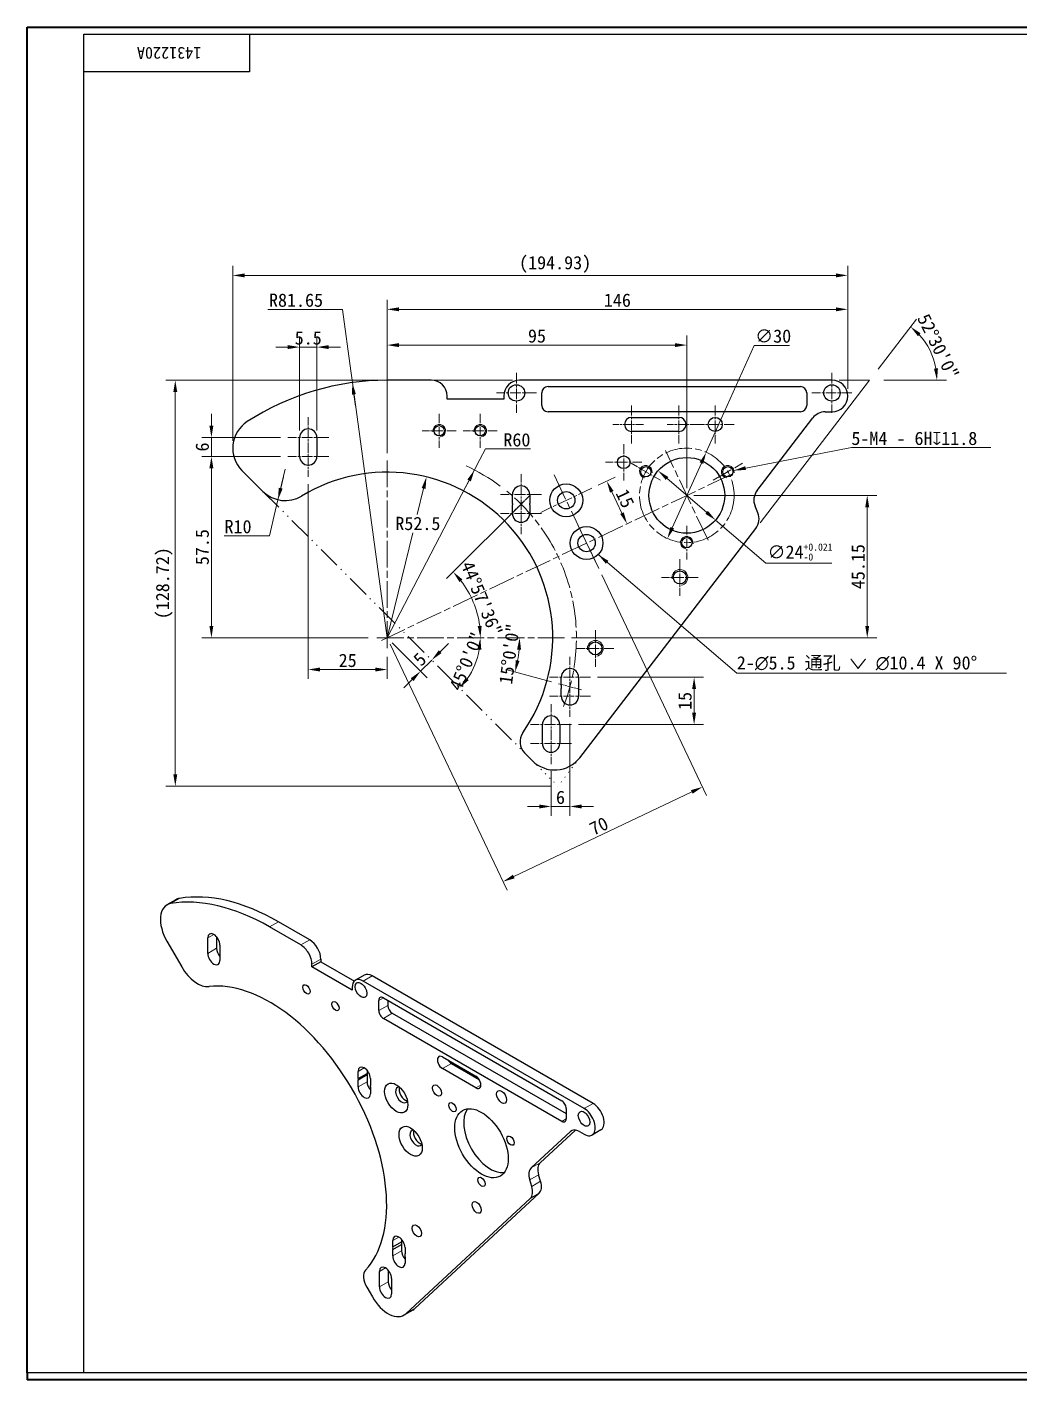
# Model space of a CAD drawing. Header units: millimetres. Extents: x 9 to 622, y 8 to 437.
# Drawn here: x 9 to 323.7, y 8.2 to 437.3 of the extents above; entities that cross this region are included whole.
import ezdxf

# ---------------------------------------------------------------- set-up
doc = ezdxf.new("R2010")
doc.units = ezdxf.units.MM
doc.header["$LTSCALE"] = 1.5
for name, pattern in [('CHAIN', [0.3543, 0.2362, -0.0295, 0.0591, -0.0295]), ('DASH_DOUBLE_DOT', [0.2164, 0.1181, -0.0295, 0.0049, -0.0295, 0.0049, -0.0295]), ('DOTTED', [0.0482, 0.0069, -0.0413])]:
    doc.linetypes.add(name, pattern=pattern)
for name, color, linetype, lineweight, true_color in [('中心标记 (ISO)', 1, 'CHAIN', 18, 0xc2ff0000), ('中心线 (ISO)', 1, 'CHAIN', 18, 0xc2ff0000), ('尺寸 (ISO)', 7, 'Continuous', 18, 0xc2008000), ('符号 (ISO)', 7, 'Continuous', 18, 0xc2008000)]:
    doc.layers.add(name, color=color, linetype=linetype, lineweight=lineweight, true_color=true_color)
for name, color, linetype, lineweight in [('可见 (ISO)', 7, 'Continuous', 25), ('可见窄的 (ISO)', 7, 'Continuous', 18), ('图框 (ISO)', 7, 'Continuous', 35), ('草图几何图元 (ISO)', 7, 'Continuous', 18)]:
    doc.layers.add(name, color=color, linetype=linetype, lineweight=lineweight)
doc.styles.add('文本样式74', font='SimSun.ttf')
doc.styles.add('最新国标', font='simfang.ttf')
doc.dimstyles.new('默认 (GB)', dxfattribs={"dimscale": 1.5, "dimtxt": 2.8, "dimasz": 2.5, "dimexe": 2, "dimexo": 1.5, "dimgap": 0.5, "dimtad": 1, "dimtoh": 1, "dimdsep": 46, "dimtxsty": '最新国标', "dimcen": 0.09, "dimdle": 10, "dimaunit": 1, "dimadec": 3, "dimazin": 2, "dimtfac": 0.535714, "dimtdec": 3, "dimtmove": 0, "dimatfit": 3, "dimfxl": 1, "dimtolj": 1, "dimlwd": -1, "dimlwe": -1, "dimarcsym": 0})
doc.dimstyles.new('默认 (GB)$7', dxfattribs={"dimscale": 1.5, "dimtxt": 2.8, "dimasz": 2.5, "dimexe": 2, "dimexo": 1.5, "dimgap": 0.5, "dimtad": 1, "dimtoh": 1, "dimdsep": 46, "dimtxsty": '最新国标', "dimcen": 0.09, "dimdle": 10, "dimaunit": 1, "dimadec": 3, "dimazin": 2, "dimtfac": 0.535714, "dimtdec": 3, "dimtmove": 0, "dimatfit": 3, "dimfxl": 1, "dimtolj": 1, "dimlwd": -1, "dimlwe": -1, "dimarcsym": 0})

# ---------------------------------------------------------------- blocks, each defined once
blk = doc.blocks.new('图框 最新国标')
at = {"layer": '图框 (ISO)'}
for p, q in [((6, 7), (6, 291.5)), ((6, 291.5), (414.5, 291.5)), ((6, 7), (6, 5.5)), ((6, 7), (6, 5.5)), ((414.5, 5.5), (6, 5.5))]:
    blk.add_line(p, q, dxfattribs=at)
at = {"layer": '图框 (ISO)', "color": 7, "linetype": 'Continuous', "lineweight": 25}
for p, q in [((18, 290), (413, 290)), ((18, 7), (18, 290)), ((18, 290), (413, 290)), ((53, 290), (53, 282)), ((53, 282), (18, 282)), ((413, 7), (6, 7)), ((413, 7), (18, 7))]:
    blk.add_line(p, q, dxfattribs=at)
at = {"layer": '图框 (ISO)', "style": '文本样式74'}
blk.add_attdef('零件代号_001', (42.82, 287.25), '', height=2.5, rotation=180, dxfattribs=at)
blk = doc.blocks.new('*D5')
at = {"layer": 'Defpoints', "color": 0}
for p in [(74.19, 358.5), (269.12, 320.24), (74.19, 303.74)]:
    blk.add_point(p, dxfattribs=at)
at = {"layer": '尺寸 (ISO)', "color": 116, "true_color": 0x000000}
for p, q in [((74.19, 305.99), (74.19, 361.5)), ((269.12, 322.49), (269.12, 361.5)), ((265.37, 358.5), (77.94, 358.5))]:
    blk.add_line(p, q, dxfattribs=at)
for points in [[(77.94, 359.12), (77.94, 357.87), (74.19, 358.5)], [(265.37, 359.12), (265.37, 357.87), (269.12, 358.5)]]:
    blk.add_solid(points, dxfattribs=at)
at = {"layer": '尺寸 (ISO)', "insert": (176.38, 361.98), "char_height": 4.2, "attachment_point": 5, "style": '最新国标'}
blk.add_mtext('\\A1;(194.93)', dxfattribs=at)
blk = doc.blocks.new('*D6')
at = {"layer": 'Defpoints', "color": 0}
for p in [(296.43, 331.67), (277.4, 327.02), (276.03, 325.24), (278.28, 325.24)]:
    blk.add_point(p, dxfattribs=at)
at = {"layer": '尺寸 (ISO)', "color": 116, "true_color": 0x000000}
for p, q in [((278.77, 328.81), (290.88, 344.59)), ((280.53, 325.24), (300.42, 325.24))]:
    blk.add_line(p, q, dxfattribs=at)
blk.add_arc((276.03, 325.24), 21.39, 10.056, 42.444, dxfattribs=at)
for points in [[(291.39, 339.22), (292.24, 340.14), (289.05, 342.21)], [(297.72, 329.03), (296.47, 328.92), (297.42, 325.24)]]:
    blk.add_solid(points, dxfattribs=at)
at = {"layer": '尺寸 (ISO)', "insert": (297.79, 335.97), "char_height": 4.2, "attachment_point": 5, "rotation": 296.25, "style": '最新国标'}
blk.add_mtext('\\A1;52°30\'0"', dxfattribs=at)
blk = doc.blocks.new('*D7')
at = {"layer": 'Defpoints', "color": 0}
for p in [(116.48, 257.3), (123.12, 243.59), (133.73, 232.98)]:
    blk.add_point(p, dxfattribs=at)
at = {"layer": '尺寸 (ISO)', "color": 116, "true_color": 0x000000}
for p, q in [((124.71, 242), (135.85, 230.86)), ((139.92, 239.17), (142.57, 241.82)), ((137.27, 236.52), (133.73, 232.98)), ((131.08, 230.33), (128.43, 227.68))]:
    blk.add_line(p, q, dxfattribs=at)
for points in [[(139.48, 239.61), (140.36, 238.73), (137.27, 236.52)], [(130.64, 230.77), (131.52, 229.89), (133.73, 232.98)]]:
    blk.add_solid(points, dxfattribs=at)
at = {"layer": '尺寸 (ISO)', "insert": (133.47, 236.78), "char_height": 4.2, "attachment_point": 5, "rotation": 45, "style": '最新国标'}
blk.add_mtext('\\A1;5', dxfattribs=at)
blk = doc.blocks.new('*D8')
at = {"layer": 'Defpoints', "color": 0}
for p in [(130.19, 243.59), (131.79, 242), (179.37, 243.59), (149.66, 232.35)]:
    blk.add_point(p, dxfattribs=at)
at = {"layer": '尺寸 (ISO)', "color": 116, "true_color": 0x000000}
blk.add_arc((130.19, 243.59), 22.47, 324.5717, 350.4283, dxfattribs=at)
for points in [[(151.73, 239.9), (152.98, 239.8), (152.67, 243.59)], [(148.98, 230.16), (148.03, 230.97), (146.09, 227.7)]]:
    blk.add_solid(points, dxfattribs=at)
at = {"layer": '尺寸 (ISO)', "insert": (148.3, 236.09), "char_height": 4.2, "attachment_point": 5, "rotation": 67.5, "style": '最新国标'}
blk.add_mtext('\\A1;45°0\'0"', dxfattribs=at)
blk = doc.blocks.new('*D9')
at = {"layer": 'Defpoints', "color": 0}
for p in [(55.98, 325.24), (165.12, 325.24), (177.26, 196.52)]:
    blk.add_point(p, dxfattribs=at)
at = {"layer": '尺寸 (ISO)', "color": 116, "true_color": 0x000000}
for p, q in [((162.87, 325.24), (52.98, 325.24)), ((55.98, 200.27), (55.98, 321.49)), ((175.01, 196.52), (52.98, 196.52))]:
    blk.add_line(p, q, dxfattribs=at)
for points in [[(55.36, 321.49), (56.61, 321.49), (55.98, 325.24)], [(55.36, 200.27), (56.61, 200.27), (55.98, 196.52)]]:
    blk.add_solid(points, dxfattribs=at)
at = {"layer": '尺寸 (ISO)', "insert": (52.5, 260.88), "char_height": 4.2, "attachment_point": 5, "rotation": 90, "style": '最新国标'}
blk.add_mtext('\\A1;(128.72)', dxfattribs=at)
blk = doc.blocks.new('*D10')
at = {"layer": 'Defpoints', "color": 0}
for p in [(135.59, 294.59), (123.12, 243.59)]:
    blk.add_point(p, dxfattribs=at)
at = {"layer": '尺寸 (ISO)', "color": 116, "true_color": 0x000000}
for p, q in [((134.7, 290.95), (132.68, 282.69)), ((123.12, 243.59), (131.27, 276.92))]:
    blk.add_line(p, q, dxfattribs=at)
blk.add_solid([(134.09, 291.09), (135.31, 290.8), (135.59, 294.59)], dxfattribs=at)
at = {"layer": '尺寸 (ISO)', "insert": (132.87, 279.81), "char_height": 4.2, "attachment_point": 5, "style": '最新国标'}
blk.add_mtext('\\A1;R52.5', dxfattribs=at)
blk = doc.blocks.new('*D11')
at = {"layer": 'Defpoints', "color": 0}
for p in [(112.1, 324.49), (123.12, 243.59)]:
    blk.add_point(p, dxfattribs=at)
at = {"layer": '尺寸 (ISO)', "color": 116, "true_color": 0x000000}
for p, q in [((85.32, 347.74), (108.93, 347.74)), ((108.93, 347.74), (111.59, 328.21)), ((112.1, 324.49), (111.59, 328.21)), ((123.12, 243.59), (112.1, 324.49)), ((112.6, 320.78), (113.11, 317.06))]:
    blk.add_line(p, q, dxfattribs=at)
blk.add_solid([(113.22, 320.86), (111.98, 320.69), (112.1, 324.49)], dxfattribs=at)
at = {"layer": '尺寸 (ISO)', "insert": (94.25, 350.62), "char_height": 4.2, "attachment_point": 5, "style": '最新国标'}
blk.add_mtext('\\A1;R81.65', dxfattribs=at)
blk = doc.blocks.new('*D12')
at = {"layer": 'Defpoints', "color": 0}
for p in [(98.12, 294.59), (123.12, 239.84), (123.12, 233.52)]:
    blk.add_point(p, dxfattribs=at)
at = {"layer": '尺寸 (ISO)', "color": 116, "true_color": 0x000000}
for p, q in [((98.12, 292.34), (98.12, 230.52)), ((123.12, 237.59), (123.12, 230.52)), ((101.87, 233.52), (119.37, 233.52))]:
    blk.add_line(p, q, dxfattribs=at)
for points in [[(101.87, 234.15), (101.87, 232.9), (98.12, 233.52)], [(119.37, 234.15), (119.37, 232.9), (123.12, 233.52)]]:
    blk.add_solid(points, dxfattribs=at)
at = {"layer": '尺寸 (ISO)', "insert": (110.62, 236.39), "char_height": 4.2, "attachment_point": 5, "style": '最新国标'}
blk.add_mtext('\\A1;25', dxfattribs=at)
blk = doc.blocks.new('*D13')
at = {"layer": 'Defpoints', "color": 0}
for p in [(269.12, 347.74), (269.12, 320.24), (123.12, 299.84)]:
    blk.add_point(p, dxfattribs=at)
at = {"layer": '尺寸 (ISO)', "color": 116, "true_color": 0x000000}
for p, q in [((123.12, 302.09), (123.12, 350.74)), ((126.87, 347.74), (265.37, 347.74)), ((269.12, 322.49), (269.12, 350.74))]:
    blk.add_line(p, q, dxfattribs=at)
for points in [[(126.87, 348.37), (126.87, 347.12), (123.12, 347.74)], [(265.37, 348.37), (265.37, 347.12), (269.12, 347.74)]]:
    blk.add_solid(points, dxfattribs=at)
at = {"layer": '尺寸 (ISO)', "insert": (196.12, 350.62), "char_height": 4.2, "attachment_point": 5, "style": '最新国标'}
blk.add_mtext('\\A1;146', dxfattribs=at)
blk = doc.blocks.new('*D14')
at = {"layer": 'Defpoints', "color": 0}
for p in [(168.23, 288.64), (151.7, 251.24), (123.12, 243.59), (179.37, 243.59)]:
    blk.add_point(p, dxfattribs=at)
at = {"layer": '尺寸 (ISO)', "color": 116, "true_color": 0x000000}
blk.add_line((166.64, 287.05), (141.93, 262.37), dxfattribs=at)
blk.add_arc((123.12, 243.59), 29.58, 7.2679, 37.6921, dxfattribs=at)
for points in [[(146.06, 261.26), (147, 262.09), (144.06, 264.49)], [(153.09, 247.37), (151.85, 247.29), (152.71, 243.59)]]:
    blk.add_solid(points, dxfattribs=at)
at = {"layer": '尺寸 (ISO)', "insert": (153.11, 256), "char_height": 4.2, "attachment_point": 5, "rotation": 292.48, "style": '最新国标'}
blk.add_mtext('\\A1;44°57\'36"', dxfattribs=at)
blk = doc.blocks.new('*D15')
at = {"layer": 'Defpoints', "color": 0}
for p in [(123.12, 243.59), (179.37, 243.59), (164.49, 236.3), (177.46, 229.03)]:
    blk.add_point(p, dxfattribs=at)
at = {"layer": '尺寸 (ISO)', "color": 116, "true_color": 0x000000}
blk.add_line((175.28, 229.61), (160.79, 233.5), dxfattribs=at)
blk.add_arc((123.12, 243.59), 42, 350.1174, 354.8826, dxfattribs=at)
for points in [[(164.33, 239.87), (165.58, 239.81), (165.12, 243.59)], [(165.11, 236.25), (163.89, 236.52), (163.69, 232.72)]]:
    blk.add_solid(points, dxfattribs=at)
at = {"layer": '尺寸 (ISO)', "insert": (161.92, 238.48), "char_height": 4.2, "attachment_point": 5, "rotation": 82.5, "style": '最新国标'}
blk.add_mtext('\\A1;15°0\'0"', dxfattribs=at)
blk = doc.blocks.new('*D16')
at = {"layer": 'Defpoints', "color": 0}
for p in [(67.43, 301.09), (91.62, 301.09), (119.37, 243.59)]:
    blk.add_point(p, dxfattribs=at)
at = {"layer": '尺寸 (ISO)', "color": 116, "true_color": 0x000000}
for p, q in [((89.37, 301.09), (64.43, 301.09)), ((67.43, 247.34), (67.43, 297.34)), ((117.12, 243.59), (64.43, 243.59))]:
    blk.add_line(p, q, dxfattribs=at)
for points in [[(66.8, 297.34), (68.05, 297.34), (67.43, 301.09)], [(66.8, 247.34), (68.05, 247.34), (67.43, 243.59)]]:
    blk.add_solid(points, dxfattribs=at)
at = {"layer": '尺寸 (ISO)', "insert": (64.54, 272.34), "char_height": 4.2, "attachment_point": 5, "rotation": 90, "style": '最新国标'}
blk.add_mtext('\\A1;57.5', dxfattribs=at)
blk = doc.blocks.new('*D17')
at = {"layer": 'Defpoints', "color": 0}
for p in [(91.62, 307.09), (67.43, 301.09), (91.62, 301.09)]:
    blk.add_point(p, dxfattribs=at)
at = {"layer": '尺寸 (ISO)', "color": 116, "true_color": 0x000000}
for p, q in [((67.43, 310.84), (67.43, 314.59)), ((89.37, 307.09), (64.43, 307.09)), ((67.43, 307.09), (67.43, 301.09)), ((89.37, 301.09), (64.43, 301.09)), ((67.43, 297.34), (67.43, 293.59))]:
    blk.add_line(p, q, dxfattribs=at)
for points in [[(66.8, 310.84), (68.05, 310.84), (67.43, 307.09)], [(66.8, 297.34), (68.05, 297.34), (67.43, 301.09)]]:
    blk.add_solid(points, dxfattribs=at)
at = {"layer": '尺寸 (ISO)', "insert": (64.55, 304.09), "char_height": 4.2, "attachment_point": 5, "rotation": 90, "style": '最新国标'}
blk.add_mtext('\\A1;6', dxfattribs=at)
blk = doc.blocks.new('*D18')
at = {"layer": 'Defpoints', "color": 0}
for p in [(100.87, 335.76), (95.37, 307.09), (100.87, 307.09)]:
    blk.add_point(p, dxfattribs=at)
at = {"layer": '尺寸 (ISO)', "color": 116, "true_color": 0x000000}
for p, q in [((91.62, 335.76), (87.87, 335.76)), ((95.37, 309.34), (95.37, 338.76)), ((95.37, 335.76), (100.87, 335.76)), ((100.87, 309.34), (100.87, 338.76)), ((104.62, 335.76), (108.37, 335.76))]:
    blk.add_line(p, q, dxfattribs=at)
for points in [[(91.62, 336.39), (91.62, 335.14), (95.37, 335.76)], [(104.62, 336.39), (104.62, 335.14), (100.87, 335.76)]]:
    blk.add_solid(points, dxfattribs=at)
at = {"layer": '尺寸 (ISO)', "insert": (98.12, 338.65), "char_height": 4.2, "attachment_point": 5, "style": '最新国标'}
blk.add_mtext('\\A1;5.5', dxfattribs=at)
blk = doc.blocks.new('*D19')
at = {"layer": 'Defpoints', "color": 0}
for p in [(150.83, 296.81), (123.12, 243.59)]:
    blk.add_point(p, dxfattribs=at)
at = {"layer": '尺寸 (ISO)', "color": 116, "true_color": 0x000000}
for p, q in [((154.3, 303.46), (152.56, 300.13)), ((168.62, 303.46), (154.3, 303.46)), ((123.12, 243.59), (150.83, 296.81)), ((150.83, 296.81), (152.56, 300.13)), ((149.1, 293.48), (147.37, 290.16))]:
    blk.add_line(p, q, dxfattribs=at)
blk.add_arc((123.12, 243.59), 60, 53.3252, 65.3606, dxfattribs=at)
blk.add_solid([(148.55, 293.77), (149.66, 293.19), (150.83, 296.81)], dxfattribs=at)
at = {"layer": '尺寸 (ISO)', "insert": (164.26, 306.33), "char_height": 4.2, "attachment_point": 5, "style": '最新国标'}
blk.add_mtext('\\A1;R60', dxfattribs=at)
blk = doc.blocks.new('*D20')
at = {"layer": 'Defpoints', "color": 0}
for p in [(181.08, 218.56), (175.08, 203.56), (181.08, 190.1)]:
    blk.add_point(p, dxfattribs=at)
at = {"layer": '尺寸 (ISO)', "color": 116, "true_color": 0x000000}
for p, q in [((181.08, 216.31), (181.08, 187.1)), ((175.08, 201.31), (175.08, 187.1)), ((171.33, 190.1), (167.58, 190.1)), ((175.08, 190.1), (181.08, 190.1)), ((184.83, 190.1), (188.58, 190.1))]:
    blk.add_line(p, q, dxfattribs=at)
for points in [[(171.33, 190.72), (171.33, 189.47), (175.08, 190.1)], [(184.83, 190.72), (184.83, 189.47), (181.08, 190.1)]]:
    blk.add_solid(points, dxfattribs=at)
at = {"layer": '尺寸 (ISO)', "insert": (178.08, 192.97), "char_height": 4.2, "attachment_point": 5, "style": '最新国标'}
blk.add_mtext('\\A1;6', dxfattribs=at)
blk = doc.blocks.new('*D21')
at = {"layer": 'Defpoints', "color": 0}
for p in [(187.58, 231.06), (181.58, 216.06), (220.43, 216.06)]:
    blk.add_point(p, dxfattribs=at)
at = {"layer": '尺寸 (ISO)', "color": 116, "true_color": 0x000000}
for p, q in [((189.83, 231.06), (223.43, 231.06)), ((220.43, 227.31), (220.43, 219.81)), ((183.83, 216.06), (223.43, 216.06))]:
    blk.add_line(p, q, dxfattribs=at)
for points in [[(219.8, 227.31), (221.05, 227.31), (220.43, 231.06)], [(219.8, 219.81), (221.05, 219.81), (220.43, 216.06)]]:
    blk.add_solid(points, dxfattribs=at)
at = {"layer": '尺寸 (ISO)', "insert": (217.55, 223.56), "char_height": 4.2, "attachment_point": 5, "rotation": 90, "style": '最新国标'}
blk.add_mtext('\\A1;15', dxfattribs=at)
blk = doc.blocks.new('*D22')
at = {"layer": 'Defpoints', "color": 0}
for p in [(218.12, 336.4), (123.12, 299.84), (218.12, 288.74)]:
    blk.add_point(p, dxfattribs=at)
at = {"layer": '尺寸 (ISO)', "color": 116, "true_color": 0x000000}
for p, q in [((123.12, 302.09), (123.12, 339.4)), ((218.12, 290.99), (218.12, 339.4)), ((126.87, 336.4), (214.37, 336.4))]:
    blk.add_line(p, q, dxfattribs=at)
for points in [[(126.87, 337.02), (126.87, 335.77), (123.12, 336.4)], [(214.37, 337.02), (214.37, 335.77), (218.12, 336.4)]]:
    blk.add_solid(points, dxfattribs=at)
at = {"layer": '尺寸 (ISO)', "insert": (170.62, 339.27), "char_height": 4.2, "attachment_point": 5, "style": '最新国标'}
blk.add_mtext('\\A1;95', dxfattribs=at)
blk = doc.blocks.new('*D23')
at = {"layer": 'Defpoints', "color": 0}
for p in [(218.12, 288.74), (179.37, 243.59), (275.31, 243.59)]:
    blk.add_point(p, dxfattribs=at)
at = {"layer": '尺寸 (ISO)', "color": 116, "true_color": 0x000000}
for p, q in [((220.37, 288.74), (278.31, 288.74)), ((275.31, 284.99), (275.31, 247.34)), ((181.62, 243.59), (278.31, 243.59))]:
    blk.add_line(p, q, dxfattribs=at)
for points in [[(274.68, 284.99), (275.93, 284.99), (275.31, 288.74)], [(274.68, 247.34), (275.93, 247.34), (275.31, 243.59)]]:
    blk.add_solid(points, dxfattribs=at)
at = {"layer": '尺寸 (ISO)', "insert": (272.42, 266.16), "char_height": 4.2, "attachment_point": 5, "rotation": 90, "style": '最新国标'}
blk.add_mtext('\\A1;45.15', dxfattribs=at)
blk = doc.blocks.new('*D24')
at = {"layer": 'Defpoints', "color": 0}
for p in [(224.28, 302.42), (211.97, 275.06)]:
    blk.add_point(p, dxfattribs=at)
at = {"layer": '尺寸 (ISO)', "color": 116, "true_color": 0x000000}
for p, q in [((224.28, 302.42), (239.51, 336.24)), ((239.51, 336.24), (250.72, 336.24)), ((213.51, 278.48), (222.74, 299))]:
    blk.add_line(p, q, dxfattribs=at)
for points in [[(222.17, 299.25), (223.31, 298.74), (224.28, 302.42)], [(212.94, 278.74), (214.08, 278.22), (211.97, 275.06)]]:
    blk.add_solid(points, dxfattribs=at)
at = {"layer": '尺寸 (ISO)', "insert": (245.49, 339.23), "char_height": 4.2, "attachment_point": 5, "style": '最新国标'}
blk.add_mtext('\\A1;∅30', dxfattribs=at)
blk = doc.blocks.new('*D25')
at = {"layer": 'Defpoints', "color": 0}
for p in [(209.02, 296.55), (227.23, 280.93)]:
    blk.add_point(p, dxfattribs=at)
at = {"layer": '尺寸 (ISO)', "color": 116, "true_color": 0x000000}
for p, q in [((211.86, 294.11), (224.39, 283.37)), ((227.23, 280.93), (243.15, 267.28)), ((243.15, 267.28), (264.09, 267.28))]:
    blk.add_line(p, q, dxfattribs=at)
for points in [[(212.27, 294.58), (211.45, 293.64), (209.02, 296.55)], [(224.79, 283.84), (223.98, 282.89), (227.23, 280.93)]]:
    blk.add_solid(points, dxfattribs=at)
at = {"layer": '尺寸 (ISO)', "insert": (254, 270.78), "char_height": 4.2, "attachment_point": 5, "style": '最新国标'}
blk.add_mtext('\\A1;∅24{\\H2.25;\\S+0.021^-0;}', dxfattribs=at)
blk = doc.blocks.new('*D26')
at = {"layer": 'Defpoints', "color": 0}
for p in [(190.19, 265.55), (123.12, 243.59), (223.1, 196.31)]:
    blk.add_point(p, dxfattribs=at)
at = {"layer": '尺寸 (ISO)', "color": 116, "true_color": 0x000000}
for p, q in [((191.15, 263.52), (224.38, 193.6)), ((124.09, 241.56), (161.16, 163.55)), ((163.26, 167.87), (219.71, 194.7))]:
    blk.add_line(p, q, dxfattribs=at)
for points in [[(219.44, 195.27), (219.98, 194.14), (223.1, 196.31)], [(162.99, 168.44), (163.53, 167.31), (159.87, 166.26)]]:
    blk.add_solid(points, dxfattribs=at)
at = {"layer": '尺寸 (ISO)', "insert": (190.25, 183.88), "char_height": 4.2, "attachment_point": 5, "rotation": 25.42, "style": '最新国标'}
blk.add_mtext('\\A1;70', dxfattribs=at)
blk = doc.blocks.new('*D27')
at = {"layer": 'Defpoints', "color": 0}
for p in [(187.99, 291.03), (199.17, 279.73), (186.35, 273.64)]:
    blk.add_point(p, dxfattribs=at)
at = {"layer": '尺寸 (ISO)', "color": 116, "true_color": 0x000000}
for p, q in [((190.02, 291.99), (195.44, 294.57)), ((194.34, 289.89), (197.56, 283.12))]:
    blk.add_line(p, q, dxfattribs=at)
for points in [[(194.91, 290.16), (193.78, 289.62), (192.73, 293.28)], [(198.13, 283.39), (197, 282.85), (199.17, 279.73)]]:
    blk.add_solid(points, dxfattribs=at)
at = {"layer": '尺寸 (ISO)', "insert": (198.55, 287.74), "char_height": 4.2, "attachment_point": 5, "rotation": 295.42, "style": '最新国标'}
blk.add_mtext('\\A1;15', dxfattribs=at)
blk = doc.blocks.new('*D28')
at = {"layer": 'Defpoints', "color": 0}
for p in [(90.83, 297.1), (88.53, 287.37)]:
    blk.add_point(p, dxfattribs=at)
at = {"layer": '尺寸 (ISO)', "color": 116, "true_color": 0x000000}
for p, q in [((90.83, 297.1), (88.53, 287.37)), ((89.39, 291.02), (90.25, 294.67)), ((85.83, 275.93), (87.67, 283.72)), ((88.53, 287.37), (87.67, 283.72)), ((71.51, 275.93), (85.83, 275.93))]:
    blk.add_line(p, q, dxfattribs=at)
blk.add_solid([(88.78, 291.16), (90, 290.87), (88.53, 287.37)], dxfattribs=at)
at = {"layer": '尺寸 (ISO)', "insert": (75.87, 278.81), "char_height": 4.2, "attachment_point": 5, "style": '最新国标'}
blk.add_mtext('\\A1;R10', dxfattribs=at)

msp = doc.modelspace()

# ---------------------------------------------------------------- linework, layer by layer
at = {"layer": '中心标记 (ISO)', "ltscale": 9.408123}
for p, q in [((164.1238, 327.5891), (164.1238, 314.8891)), ((264.1238, 327.5891), (264.1238, 314.8891)), ((170.4738, 321.2391), (157.7738, 321.2391)), ((270.4738, 321.2391), (257.7738, 321.2391))]:
    msp.add_line(p, q, dxfattribs=at)
at = {"layer": '中心标记 (ISO)', "ltscale": 7.593151}
for p, q in [((98.1238, 313.5891), (98.1238, 303.3391)), ((98.1238, 304.8391), (98.1238, 294.5891)), ((165.5798, 295.4859), (165.5798, 285.2359)), ((165.5798, 286.7359), (165.5798, 276.4859)), ((181.0794, 237.56), (181.0794, 227.31)), ((181.0794, 228.81), (181.0794, 218.56)), ((175.0794, 222.56), (175.0794, 212.31)), ((175.0794, 213.81), (175.0794, 203.56))]:
    msp.add_line(p, q, dxfattribs=at)
at = {"layer": '中心标记 (ISO)', "ltscale": 7.957627}
for p, q in [((139.6238, 314.6101), (139.6238, 303.8681)), ((152.6238, 314.6101), (152.6238, 303.8681)), ((144.9948, 309.2391), (134.2528, 309.2391)), ((157.9948, 309.2391), (147.2528, 309.2391)), ((209.7848, 293.5536), (200.482, 298.9246)), ((235.7656, 298.9246), (226.4628, 293.5536)), ((218.1238, 279.1101), (218.1238, 268.3681))]:
    msp.add_line(p, q, dxfattribs=at)
at = {"layer": '中心标记 (ISO)', "ltscale": 8.88956}
for p, q in [((200.6238, 317.2391), (200.6238, 305.2391)), ((215.6238, 317.2391), (215.6238, 305.2391)), ((227.1238, 317.2391), (227.1238, 305.2391)), ((233.1238, 311.2391), (221.1238, 311.2391))]:
    msp.add_line(p, q, dxfattribs=at)
at = {"layer": '中心标记 (ISO)', "ltscale": 7.222748}
for p, q in [((204.3738, 311.2391), (194.6238, 311.2391)), ((221.6238, 311.2391), (211.8738, 311.2391))]:
    msp.add_line(p, q, dxfattribs=at)
at = {"layer": '中心标记 (ISO)', "ltscale": 9.630364}
for p, q in [((104.6238, 307.0891), (91.6238, 307.0891)), ((104.6238, 301.0891), (91.6238, 301.0891)), ((172.0798, 288.9859), (159.0798, 288.9859)), ((172.0798, 282.9859), (159.0798, 282.9859)), ((187.5794, 231.06), (174.5794, 231.06)), ((187.5794, 225.06), (174.5794, 225.06)), ((181.5794, 216.06), (168.5794, 216.06)), ((181.5794, 210.06), (168.5794, 210.06))]:
    msp.add_line(p, q, dxfattribs=at)
at = {"layer": '中心标记 (ISO)', "ltscale": 8.519156}
for p, q in [((198.1238, 304.9891), (198.1238, 293.4891)), ((203.8738, 299.2391), (192.3738, 299.2391))]:
    msp.add_line(p, q, dxfattribs=at)
at = {"layer": '中心标记 (ISO)', "ltscale": 23.990969}
for p, q in [((224.8845, 274.514), (211.3631, 302.9643)), ((123.1238, 299.8391), (123.1238, 239.8391)), ((179.3738, 243.5891), (119.3738, 243.5891))]:
    msp.add_line(p, q, dxfattribs=at)
at = {"layer": '中心标记 (ISO)', "ltscale": 5.555937}
for p, q in [((168.2333, 288.6357), (162.9263, 283.3361)), ((177.4571, 229.0306), (184.7016, 227.0894))]:
    msp.add_line(p, q, dxfattribs=at)
at = {"layer": '中心标记 (ISO)', "ltscale": 13.260308}
for p, q in [((187.9915, 291.0263), (171.8245, 283.3427)), ((190.1886, 265.5532), (182.505, 281.7202))]:
    msp.add_line(p, q, dxfattribs=at)
at = {"layer": '中心标记 (ISO)', "ltscale": 8.618424}
for p, q in [((215.9354, 268.5537), (215.9354, 256.9197)), ((221.7524, 262.7367), (210.1184, 262.7367)), ((189.1238, 246.0561), (189.1238, 234.4221)), ((194.9408, 240.2391), (183.3068, 240.2391))]:
    msp.add_line(p, q, dxfattribs=at)
at = {"layer": '中心线 (ISO)', "ltscale": 23.990969}
for p, q in [((232.349, 295.4998), (121.3825, 242.7616)), ((176.0662, 295.268), (190.1886, 265.5532))]:
    msp.add_line(p, q, dxfattribs=at)
msp.add_circle((218.1238, 288.7391), 15, dxfattribs=at)
msp.add_arc((123.1238, 243.5891), 60, 338.745211, 51.176592, dxfattribs=at)
at = {"layer": '可见 (ISO)'}
for p, q in [((137.1238, 325.2391), (123.1238, 325.2391)), ((264.1238, 325.2391), (165.1238, 325.2391)), ((174.1238, 323.2391), (254.1238, 323.2391)), ((142.1238, 319.2391), (142.1238, 320.2391)), ((160.1238, 319.2391), (142.1238, 319.2391)), ((160.1238, 320.2391), (160.1238, 319.2391)), ((172.1238, 317.2391), (172.1238, 321.2391)), ((256.1238, 321.2391), (256.1238, 317.2391)), ((254.1238, 315.2391), (174.1238, 315.2391)), ((200.6238, 313.4891), (215.6238, 313.4891)), ((240.3962, 290.3022), (258.03, 313.2829)), ((261.9967, 315.2391), (264.1238, 315.2391)), ((215.6238, 308.9891), (200.6238, 308.9891)), ((95.3738, 301.0891), (95.3738, 307.0891)), ((100.8738, 307.0891), (100.8738, 301.0891)), ((77.1178, 296.6662), (83.7568, 290.0272)), ((162.8298, 286.2206), (162.8298, 288.9859)), ((168.3298, 288.9859), (168.3298, 286.2206)), ((162.8298, 282.9859), (162.8298, 285.7512)), ((168.3298, 285.7512), (168.3298, 282.9859)), ((240.6274, 283.2114), (239.7436, 285.345)), ((184.2022, 205.5699), (239.9747, 278.2541)), ((178.3294, 228.5868), (178.3294, 231.06)), ((178.3294, 225.06), (178.3294, 227.5332)), ((183.8294, 231.06), (183.8294, 228.5868)), ((183.8294, 227.5332), (183.8294, 225.06)), ((172.3294, 210.06), (172.3294, 216.06)), ((177.8294, 216.06), (177.8294, 210.06)), ((166.6984, 207.0856), (169.1976, 204.5864)), ((56.1649, 160.5208), (53.3365, 158.8878)), ((95.7671, 146.1732), (85.8676, 151.8886)), ((98.5955, 147.8062), (88.696, 153.5216)), ((53.3365, 147.3408), (58.0309, 139.2097)), ((66.2454, 143.4991), (66.2454, 148.3981)), ((69.0738, 148.7651), (69.0738, 145.1321)), ((70.1345, 146.1527), (70.1345, 141.2538)), ((102.131, 141.6824), (102.131, 140.8659)), ((102.131, 140.8659), (99.3026, 139.2329)), ((99.3026, 139.2329), (99.3026, 140.0494)), ((112.0305, 131.8845), (99.3026, 139.2329)), ((102.131, 140.8659), (112.7376, 134.7422)), ((115.8945, 136.6228), (113.0661, 134.9899)), ((185.5696, 94.3256), (115.5661, 134.7422)), ((188.3981, 95.9586), (118.3945, 136.3752)), ((112.0305, 132.701), (112.0305, 131.8845)), ((121.93, 129.435), (178.4986, 96.7751)), ((120.5158, 125.3525), (120.5158, 128.6185)), ((123.3442, 128.6185), (123.3442, 126.9855)), ((124.7585, 124.536), (179.9128, 92.6926)), ((178.4986, 90.2431), (121.93, 122.903)), ((140.6684, 110.6556), (151.275, 104.5318)), ((143.4968, 108.6143), (152.275, 103.5462)), ((113.944, 103.8203), (113.944, 106.0781)), ((113.944, 103.8203), (116.7724, 105.4533)), ((113.944, 103.4369), (116.7724, 105.0699)), ((113.944, 101.1791), (113.944, 103.4369)), ((116.7724, 106.4451), (116.7724, 105.4533)), ((116.7724, 105.0699), (116.7724, 102.8121)), ((117.8331, 103.8327), (117.8331, 101.5749)), ((151.275, 100.8576), (140.6684, 106.9813)), ((117.8331, 101.1916), (117.8331, 98.9337)), ((179.9128, 94.3256), (179.9128, 91.0596)), ((168.7917, 75.4865), (181.2607, 87.0512)), ((171.6201, 77.1195), (182.8005, 87.4891)), ((184.0656, 87.029), (185.5696, 86.1607)), ((190.8981, 87.546), (188.0696, 85.913)), ((171.7836, 71.2355), (171.1587, 73.3384)), ((168.9552, 69.6025), (168.3302, 71.7054)), ((129.0565, 29.244), (168.4937, 65.8214)), ((131.8849, 30.877), (171.3221, 67.4543)), ((124.9038, 50.4347), (124.9038, 52.4541)), ((124.9038, 50.4347), (127.7322, 52.0677)), ((127.7322, 52.8211), (127.7322, 52.0677)), ((124.9038, 49.5745), (127.7322, 51.2075)), ((124.9038, 47.5551), (124.9038, 49.5745)), ((127.7322, 51.2075), (127.7322, 49.1881)), ((128.7929, 50.2087), (128.7929, 48.1894)), ((128.7929, 47.3291), (128.7929, 45.3098)), ((123.4896, 43.0232), (123.4896, 39.3902)), ((120.6612, 37.7572), (120.6612, 42.6562)), ((124.5503, 40.4108), (124.5503, 35.5118)), ((116.6795, 37.6275), (118.4467, 34.5666)), ((131.2751, 30.4261), (128.4467, 28.7931))]:
    msp.add_line(p, q, dxfattribs=at)
for centre, radius in [((164.1238, 321.2391), 2.6), ((264.1238, 321.2391), 2.6), ((227.1238, 311.2391), 2.25), ((139.6238, 309.2391), 1.621), ((152.6238, 309.2391), 1.621), ((198.1238, 299.2391), 2), ((218.1238, 288.7391), 12), ((205.1334, 296.2391), 1.621), ((231.1142, 296.2391), 1.621), ((179.908, 287.1845), 5.2), ((179.908, 287.1845), 2.75), ((186.3468, 273.6367), 5.2), ((186.3468, 273.6367), 2.75), ((218.1238, 273.7391), 1.621), ((215.9354, 262.7367), 2.067), ((189.1238, 240.2391), 2.067)]:
    msp.add_circle(centre, radius, dxfattribs=at)
for centre, radius, start, end in [((123.1238, 243.5891), 81.65, 90, 122.915677), ((137.1238, 320.2391), 5, 0, 90), ((165.1238, 320.2391), 5, 90, 180), ((174.1238, 321.2391), 2, 90, 180), ((254.1238, 321.2391), 2, 0, 90), ((264.1238, 320.2391), 5, 270, 90), ((174.1238, 317.2391), 2, 180, 270), ((200.6238, 311.2391), 2.25, 90, 270), ((215.6238, 311.2391), 2.25, 270, 90), ((254.1238, 317.2391), 2, 270, 0), ((261.9967, 310.2391), 5, 90, 142.5), ((84.1889, 303.7372), 10, 122.915677, 225), ((98.1238, 307.0891), 2.75, 0, 180), ((98.1238, 301.0891), 2.75, 180, 0), ((123.1238, 243.5891), 52.5, 325.01541, 121.11346), ((165.5798, 288.9859), 2.75, 0, 180), ((90.8279, 297.0982), 10, 225, 301.11346), ((244.363, 287.2584), 5, 142.5, 202.5), ((165.5798, 285.9859), 2.76, 175.121186, 184.878814), ((165.5798, 285.9859), 2.76, 355.121186, 4.878814), ((236.008, 281.2979), 5, 322.5, 22.5), ((165.5798, 282.9859), 2.75, 180, 0), ((181.0794, 231.06), 2.75, 0, 180), ((181.0794, 228.06), 2.8, 169.155937, 190.844063), ((181.0794, 228.06), 2.8, 349.155937, 10.844063), ((181.0794, 225.06), 2.75, 180, 0), ((175.0794, 216.06), 2.75, 0, 180), ((170.2339, 210.6211), 5, 145.01541, 225), ((175.0794, 210.06), 2.75, 180, 0), ((176.2686, 211.6575), 10, 225, 322.5)]:
    msp.add_arc(centre, radius, start, end, dxfattribs=at)
for centre, major_axis, start_param, end_param in [((58.3365, 150.2275), (-5, 8.6603), 6.07227409, 7.85398163), ((85.8676, 85.2217), (-40.825, 70.711), 5.49778714, 6.07227409), ((61.1649, 151.8605), (-5, 8.6603), 6.07227409, 6.28318531), ((88.696, 86.8547), (-40.825, 70.711), 5.49778714, 6.07227409), ((68.1899, 147.2754), (-1.375, 2.3816), 3.92699082, 7.06858347), ((95.7671, 142.0907), (2.5, -4.3301), 0.78539816, 2.35619449), ((98.5955, 143.7237), (-2.5, 4.3301), 3.92699082, 5.49778714), ((68.1899, 142.3764), (1.375, -2.3816), 3.92699082, 7.06858347), ((71.0183, 144.0094), (1.375, -2.3816), 3.92699082, 5.02592531), ((63.0309, 142.0964), (5, -8.6603), 4.71238898, 6.04081946), ((85.8676, 85.2217), (-26.25, 45.4663), 3.31639454, 6.04081946), ((115.5661, 130.6597), (-2.5, 4.3301), 5.49778714, 7.06858347), ((118.3945, 132.2927), (-2.5, 4.3301), 5.49778714, 6.28318531), ((121.93, 127.802), (-1, 1.7321), 5.49778714, 7.06858347), ((121.93, 124.536), (-1, 1.7321), 0.78539816, 2.35619449), ((124.7585, 126.169), (1, -1.7321), 3.92699082, 5.49778714), ((115.8885, 104.9554), (-1.375, 2.3816), 3.92699082, 7.06858347), ((140.6684, 108.8184), (-1.125, 1.9486), 5.49778714, 8.6393798), ((143.4968, 110.4514), (1.125, -1.9486), 4.81811332, 5.49778714), ((115.8885, 102.5059), (-1.38, 2.3902), 0.70024679, 0.87054954), ((118.717, 104.1389), (1.38, -2.3902), 3.84183944, 4.01214219), ((151.275, 102.6947), (1.125, -1.9486), 5.49778714, 8.6393798), ((115.8885, 100.0564), (1.375, -2.3816), 3.92699082, 7.06858347), ((118.717, 101.6894), (1.375, -2.3816), 3.92699082, 5.02592531), ((115.8885, 102.5059), (1.38, -2.3902), 0.70024679, 0.87054954), ((127.7525, 98.6353), (-1.375, 2.3816), 5.88024718, 9.82771609), ((128.8485, 99.2681), (1.375, -2.3816), 3.55582617, 5.86895179), ((178.4986, 95.1421), (1, -1.7321), 0.78539816, 2.35619449), ((188.3981, 91.8761), (2.5, -4.3301), 0, 2.35619449), ((155.8712, 84.9359), (6, -10.3923), 3.37953378, 6.04524418), ((178.4986, 91.8761), (1, -1.7321), 5.49778714, 7.06858347), ((185.5696, 90.2431), (2.5, -4.3301), 5.49778714, 8.6393798), ((132.3054, 84.9449), (-1.375, 2.3816), 5.88024718, 9.82771609), ((133.4014, 85.5777), (1.375, -2.3816), 3.55582617, 5.86895179), ((184.0656, 82.9465), (-2.5, 4.3301), 5.49778714, 6.414085), ((171.5966, 71.3818), (-2.5, 4.3301), 0.13089969, 1.17809725), ((174.4251, 73.0148), (-2.5, 4.3301), 0.13089969, 1.17809725), ((165.6887, 69.926), (2.5, -4.3301), 0.13089969, 1.17809725), ((168.5172, 71.559), (2.5, -4.3301), 0.13089969, 1.17809725), ((126.8484, 51.3314), (-1.375, 2.3816), 3.92699082, 7.06858347), ((129.6768, 50.5149), (1.4, -2.4249), 3.73772622, 4.11625541), ((126.8484, 48.8819), (-1.4, 2.4249), 0.59613357, 0.97466276), ((126.8484, 46.4325), (1.375, -2.3816), 3.92699082, 7.06858347), ((129.6768, 48.0654), (1.375, -2.3816), 3.92699082, 5.02592531), ((126.8484, 48.8819), (1.4, -2.4249), 0.59613357, 0.97466276), ((119.1795, 39.0708), (-2.5, 4.3301), 0.17480188, 1.57079633), ((122.6057, 41.5335), (-1.375, 2.3816), 3.92699082, 7.06858347), ((125.4341, 38.2675), (1.375, -2.3816), 3.92699082, 5.02592531), ((123.4467, 37.4534), (5, -8.6603), 4.71238898, 6.414085), ((122.6057, 36.6345), (1.375, -2.3816), 3.92699082, 7.06858347), ((126.2751, 39.0863), (5, -8.6603), 0, 0.13089969)]:
    msp.add_ellipse(centre, major_axis=major_axis, ratio=0.57735027, start_param=start_param, end_param=end_param, dxfattribs=at)
for centre, major_axis in [((97.5349, 132.0886), (-0.8105, 1.4038)), ((114.859, 131.8845), (-1.3, 2.2517)), ((106.7272, 126.7814), (-0.8105, 1.4038)), ((126.0201, 97.6351), (2.6, -4.5033)), ((138.9006, 100.0411), (1, -1.7321)), ((159.4067, 97.9999), (-1.125, 1.9486)), ((143.8571, 94.7299), (0.8105, -1.4038)), ((153.0427, 83.3029), (-6, 10.3923)), ((185.5696, 91.0596), (-1.3, 2.2517)), ((130.573, 83.9447), (2.6, -4.5033)), ((162.2283, 84.1233), (0.8105, -1.4038)), ((153.0427, 71.0555), (0.8105, -1.4038)), ((151.4953, 62.9655), (-1.0335, 1.7901)), ((132.5366, 55.542), (-1.0335, 1.7901))]:
    msp.add_ellipse(centre, major_axis=major_axis, ratio=0.57735027, dxfattribs=at)
at = {"layer": '可见窄的 (ISO)'}
for p, q in [((57.3224, 160.9332), (54.494, 159.3002)), ((88.696, 153.5216), (85.8676, 151.8886)), ((66.2454, 148.3981), (68.1899, 149.5208)), ((98.5955, 147.8062), (95.7671, 146.1732)), ((66.2454, 143.4991), (69.0738, 145.1321)), ((99.3026, 140.0494), (102.131, 141.6824)), ((115.5661, 134.7422), (118.3945, 136.3752)), ((120.5158, 128.6185), (121.93, 129.435)), ((120.5158, 125.3525), (123.3442, 126.9855)), ((121.93, 122.903), (124.7585, 124.536)), ((143.4968, 108.6143), (140.6684, 106.9813)), ((113.944, 106.0781), (115.8885, 107.2008)), ((113.944, 101.1791), (116.7724, 102.8121)), ((152.866, 101.7762), (151.275, 100.8576)), ((188.3981, 95.9586), (185.5696, 94.3256)), ((178.4986, 90.2431), (179.9128, 91.0596)), ((181.2607, 87.0512), (181.9133, 87.428)), ((168.3302, 71.7054), (171.1587, 73.3384)), ((171.6201, 77.1195), (168.7917, 75.4865)), ((171.7836, 71.2355), (168.9552, 69.6025)), ((168.4937, 65.8214), (171.3221, 67.4543)), ((124.9038, 52.4541), (126.8484, 53.5768)), ((124.9038, 47.5551), (127.7322, 49.1881)), ((120.6612, 42.6562), (122.6057, 43.7788)), ((120.6612, 37.7572), (123.4896, 39.3902)), ((131.8849, 30.877), (129.0565, 29.244))]:
    msp.add_line(p, q, dxfattribs=at)
for centre, radius, start, end in [((139.6238, 309.2391), 2, 280, 190), ((152.6238, 309.2391), 2, 280, 190), ((205.1334, 296.2391), 2, 350, 260), ((231.1142, 296.2391), 2, 350, 260), ((218.1238, 273.7391), 2, 350, 260), ((215.9354, 262.7367), 2.5, 280, 190), ((189.1238, 240.2391), 2.5, 280, 190)]:
    msp.add_arc(centre, radius, start, end, dxfattribs=at)
at = {"layer": '尺寸 (ISO)'}
for p in [(241.3444, 280.0392), (266.3738, 325.2391)]:
    msp.add_line(p, (276.0276, 325.2391), dxfattribs=at)
at = {"layer": '草图几何图元 (ISO)', "linetype": 'DASH_DOUBLE_DOT', "ltscale": 40.150978}
msp.add_line((83.7568, 290.0272), (166.6984, 207.0856), dxfattribs=at)
at = {"layer": '草图几何图元 (ISO)', "linetype": 'DOTTED', "ltscale": 26.285879}
for p in [(169.1976, 204.5864), (184.2022, 205.5699)]:
    msp.add_line(p, (177.2606, 196.5234), dxfattribs=at)

# ---------------------------------------------------------------- block references
at = {"xscale": 1.5, "yscale": 1.5, "zscale": 1.5}
msp.add_blockref('图框 最新国标', (0, 0), dxfattribs=at).add_auto_attribs({'零件代号_001': '1431220A'})

# ---------------------------------------------------------------- texts
at = {"layer": '符号 (ISO)', "char_height": 4.2, "attachment_point": 7, "line_spacing_factor": 0.49, "style": '最新国标'}
for s, insert, width in [('5-M4 - 6H\\fAIGDT|b0|i0;{\\H4.2000;x}\\fFangSong|b0|i0;{\\H4.2000;11.8}', (270.2837, 304.6627), 46.225148), ('2-\\fAIGDT|b0|i0;{\\H4.2000;n}\\fFangSong|b0|i0;{\\H4.2000;5.5 通孔 }\\fAIGDT|b0|i0;{\\H4.2000;w}\\fFangSong|b0|i0;{\\H4.2000; }\\fAIGDT|b0|i0;{\\H4.2000;n}\\fFangSong|b0|i0;{\\H4.2000;10.4 X 90°}', (233.9617, 233.0846), 91.760538)]:
    msp.add_mtext(s, dxfattribs=dict(at, insert=insert, width=width))

# ---------------------------------------------------------------- dimensions: what is measured, and where the dimension line sits
at = {"layer": '尺寸 (ISO)', "color": 116, "true_color": 0x00803f}
for base, p1, p2, angle, picture, middle in [((74.1889, 358.4975), (269.1238, 320.2391), (74.1889, 303.7372), 180, '*D5', (176.3829, 358.4975)), ((55.9816, 325.2391), (177.2606, 196.5234), (165.1238, 325.2391), 90, '*D9', (55.9816, 260.8813))]:
    dim = msp.add_linear_dim(base=base, p1=p1, p2=p2, angle=angle, text='(<>)', dimstyle='默认 (GB)', override={"dimgap": 0.5, "dimtoh": 0, "dimdec": 2, "dimtol": 0, "dimlim": 0, "dimtp": 0, "dimtm": 0, "dimtdec": 3, "dimtofl": 0, "dimatfit": 1}, dxfattribs=at)
    dim.commit()
    dim.dimension.update_dxf_attribs({"geometry": picture, "text_midpoint": middle, "dimtype": 160})
for center, mpoint, override, picture, middle in [((123.1238, 243.5891), (112.097, 324.4911), {"dimgap": 0.5, "dimtih": 1, "dimdec": 2, "dimlfac": 1, "dimcen": 0, "dimtol": 0, "dimlim": 0, "dimtp": 0, "dimtm": 0, "dimtdec": 3}, '*D11', (94.2469, 347.7374)), ((123.1238, 243.5891), (150.8326, 296.8077), {"dimgap": 0.5, "dimtih": 1, "dimdec": 2, "dimlfac": 1, "dimcen": 0, "dimtol": 0, "dimlim": 0, "dimtp": 0, "dimtm": 0, "dimtdec": 3}, '*D19', (164.262, 303.4601)), ((90.8279, 297.0982), (88.5318, 287.3654), {"dimgap": 0.5, "dimtih": 1, "dimdec": 2, "dimlfac": 1, "dimcen": 0, "dimtol": 0, "dimlim": 0, "dimtp": 0, "dimtm": 0, "dimtdec": 3}, '*D28', (75.8685, 275.9313)), ((123.1238, 243.5891), (135.5891, 294.5878), {"dimgap": 0.5, "dimtih": 1, "dimdec": 2, "dimlfac": 1, "dimcen": 0, "dimdle": 0, "dimtol": 0, "dimlim": 0, "dimtp": 0, "dimtm": 0, "dimtdec": 3, "dimtmove": 2}, '*D10', (132.8714, 279.8073))]:
    dim = msp.add_radius_dim(center=center, mpoint=mpoint, dimstyle='默认 (GB)', override=override, dxfattribs=at)
    dim.commit()
    dim.dimension.update_dxf_attribs({"geometry": picture, "text_midpoint": middle, "dimtype": 164})
for base, p1, p2, angle, override, picture, middle in [((269.1238, 347.7421), (123.1238, 299.8391), (269.1238, 320.2391), 180, {"dimgap": 0.5, "dimtoh": 0, "dimdec": 2, "dimtol": 0, "dimlim": 0, "dimtp": 0, "dimtm": 0, "dimtdec": 3, "dimtofl": 0, "dimatfit": 1}, '*D13', (196.1238, 347.7421)), ((218.1238, 336.3989), (123.1238, 299.8391), (218.1238, 288.7391), 180, {"dimgap": 0.5, "dimtoh": 0, "dimdec": 2, "dimtol": 0, "dimlim": 0, "dimtp": 0, "dimtm": 0, "dimtdec": 3, "dimtofl": 0, "dimatfit": 1}, '*D22', (170.6238, 336.3989)), ((67.4256, 301.0891), (91.6238, 307.0891), (91.6238, 301.0891), 90, {"dimgap": 0.5, "dimtoh": 0, "dimdec": 2, "dimtol": 0, "dimlim": 0, "dimtp": 0, "dimtm": 0, "dimtdec": 3, "dimtofl": 1, "dimatfit": 1}, '*D17', (67.4256, 304.0891)), ((67.4256, 301.0891), (119.3738, 243.5891), (91.6238, 301.0891), 90, {"dimgap": 0.5, "dimtoh": 0, "dimdec": 2, "dimtol": 0, "dimlim": 0, "dimtp": 0, "dimtm": 0, "dimtdec": 3, "dimtofl": 0, "dimatfit": 1}, '*D16', (67.4256, 272.3391)), ((123.1238, 233.5209), (98.1238, 294.5891), (123.1238, 239.8391), 180, {"dimgap": 0.5, "dimtoh": 0, "dimdec": 2, "dimtol": 0, "dimlim": 0, "dimtp": 0, "dimtm": 0, "dimtdec": 3, "dimtofl": 0, "dimatfit": 1}, '*D12', (110.6238, 233.5209)), ((199.1727, 279.7324), (187.9915, 291.0263), (186.3468, 273.6367), 115.420019, {"dimgap": 0.5, "dimtoh": 0, "dimdec": 2, "dimse2": 1, "dimtol": 0, "dimlim": 0, "dimtp": 0, "dimtm": 0, "dimtdec": 3, "dimtofl": 0, "dimatfit": 1}, '*D27', (195.9534, 286.5063)), ((275.3063, 243.5891), (218.1238, 288.7391), (179.3738, 243.5891), 90, {"dimgap": 0.5, "dimtoh": 0, "dimdec": 2, "dimtol": 0, "dimlim": 0, "dimtp": 0, "dimtm": 0, "dimtdec": 3, "dimtofl": 0, "dimatfit": 1}, '*D23', (275.3063, 266.1641)), ((223.097, 196.3106), (123.1238, 243.5891), (190.1886, 265.5532), 205.420019, {"dimgap": 0.5, "dimtoh": 0, "dimdec": 2, "dimtol": 0, "dimlim": 0, "dimtp": 0, "dimtm": 0, "dimtdec": 3, "dimtofl": 0, "dimatfit": 1}, '*D26', (191.4855, 181.2868)), ((133.7304, 232.9825), (116.4849, 257.2991), (123.1238, 243.5891), 225, {"dimgap": 0.5, "dimtoh": 0, "dimdec": 2, "dimse1": 1, "dimtol": 0, "dimlim": 0, "dimtp": 0, "dimtm": 0, "dimtdec": 3, "dimtofl": 1, "dimatfit": 1}, '*D7', (135.4982, 234.7503)), ((220.4267, 216.06), (187.5794, 231.06), (181.5794, 216.06), 90, {"dimgap": 0.5, "dimtoh": 0, "dimdec": 2, "dimtol": 0, "dimlim": 0, "dimtp": 0, "dimtm": 0, "dimtdec": 3, "dimtofl": 0, "dimatfit": 1}, '*D21', (220.4267, 223.56)), ((181.0794, 190.098), (175.0794, 203.56), (181.0794, 218.56), 180, {"dimgap": 0.5, "dimtoh": 0, "dimdec": 2, "dimtol": 0, "dimlim": 0, "dimtp": 0, "dimtm": 0, "dimtdec": 3, "dimtofl": 1, "dimatfit": 1}, '*D20', (178.0794, 190.098))]:
    dim = msp.add_linear_dim(base=base, p1=p1, p2=p2, angle=angle, dimstyle='默认 (GB)', override=override, dxfattribs=at)
    dim.commit()
    dim.dimension.update_dxf_attribs({"geometry": picture, "text_midpoint": middle, "dimtype": 160})
for base, center, p1, p2, override, picture, middle in [((296.43105, 331.67231), (276.02758, 325.23912), (278.27758, 325.23912), (277.3973, 327.02417), {"dimgap": 0.5, "dimtoh": 0, "dimtol": 0, "dimlim": 0, "dimtp": 0, "dimtm": 0, "dimtdec": 2}, '*D6', (295.21495, 334.70129)), ((151.7003, 251.239), (123.1238, 243.5891), (179.3738, 243.5891), (168.2333, 288.6357), {"dimgap": 0.5, "dimtoh": 0, "dimse1": 1, "dimtol": 0, "dimlim": 0, "dimtp": 0, "dimtm": 0, "dimtdec": 2}, '*D14', (150.4586, 254.9004)), ((164.4857, 236.2959), (123.1238, 243.5891), (177.4571, 229.0306), (179.3738, 243.5891), {"dimgap": 0.5, "dimtoh": 0, "dimse2": 1, "dimtol": 0, "dimlim": 0, "dimtp": 0, "dimtm": 0, "dimtdec": 2}, '*D15', (164.7645, 238.107)), ((149.6575, 232.3524), (130.1949, 243.5891), (131.7859, 241.9981), (179.3738, 243.5891), {"dimgap": 0.5, "dimtoh": 0, "dimse1": 1, "dimse2": 1, "dimtol": 0, "dimlim": 0, "dimtp": 0, "dimtm": 0, "dimtdec": 2}, '*D8', (150.9577, 234.9889))]:
    dim = msp.add_angular_dim_3p(base=base, center=center, p1=p1, p2=p2, dimstyle='默认 (GB)', override=override, dxfattribs=at)
    dim.commit()
    dim.dimension.update_dxf_attribs({"geometry": picture, "text_midpoint": middle, "dimtype": 165})
dim = msp.add_linear_dim(base=(100.8738, 335.763), p1=(95.3738, 307.0891), p2=(100.8738, 307.0891), dimstyle='默认 (GB)', override={"dimgap": 0.5, "dimtoh": 0, "dimdec": 2, "dimtol": 0, "dimlim": 0, "dimtp": 0, "dimtm": 0, "dimtdec": 3, "dimtofl": 1, "dimatfit": 1}, dxfattribs=at)
dim.commit()
dim.dimension.update_dxf_attribs({"geometry": '*D18', "text_midpoint": (98.1238, 335.763), "dimtype": 160})
for p1, p2, override, picture, middle in [((211.9656, 275.0615), (224.282, 302.4167), {"dimgap": 0.5, "dimtih": 1, "dimdec": 2, "dimlfac": 1, "dimtol": 0, "dimlim": 0, "dimtp": 0, "dimtm": 0, "dimtdec": 3, "dimatfit": 2}, '*D24', (245.4927, 336.2399)), ((209.0154, 296.5518), (227.2322, 280.9265), {"dimgap": 0.5, "dimtih": 1, "dimdec": 2, "dimlfac": 1, "dimtol": 1, "dimlim": 0, "dimtp": 0.021, "dimtm": 1e-09, "dimtdec": 3, "dimatfit": 2}, '*D25', (253.9954, 267.2764))]:
    dim = msp.add_diameter_dim_2p(p1=p1, p2=p2, dimstyle='默认 (GB)', override=override, dxfattribs=at)
    dim.commit()
    dim.dimension.update_dxf_attribs({"geometry": picture, "text_midpoint": middle, "dimtype": 163})

# ---------------------------------------------------------------- leaders
at = {"layer": '符号 (ISO)', "annotation_type": 0, "has_hookline": 1, "hookline_direction": 0}
for points, text_width in [([(233.0677, 296.6676), (270.2837, 303.9627)], 44.2521), ([(190.0263, 269.9623), (233.9617, 232.3846)], 85.4948)]:
    msp.add_leader(points, dimstyle='默认 (GB)$7', override={"dimgap": 0, "dimtad": 1}, dxfattribs=dict(at, text_width=text_width))

doc.saveas('drawing.dxf')
